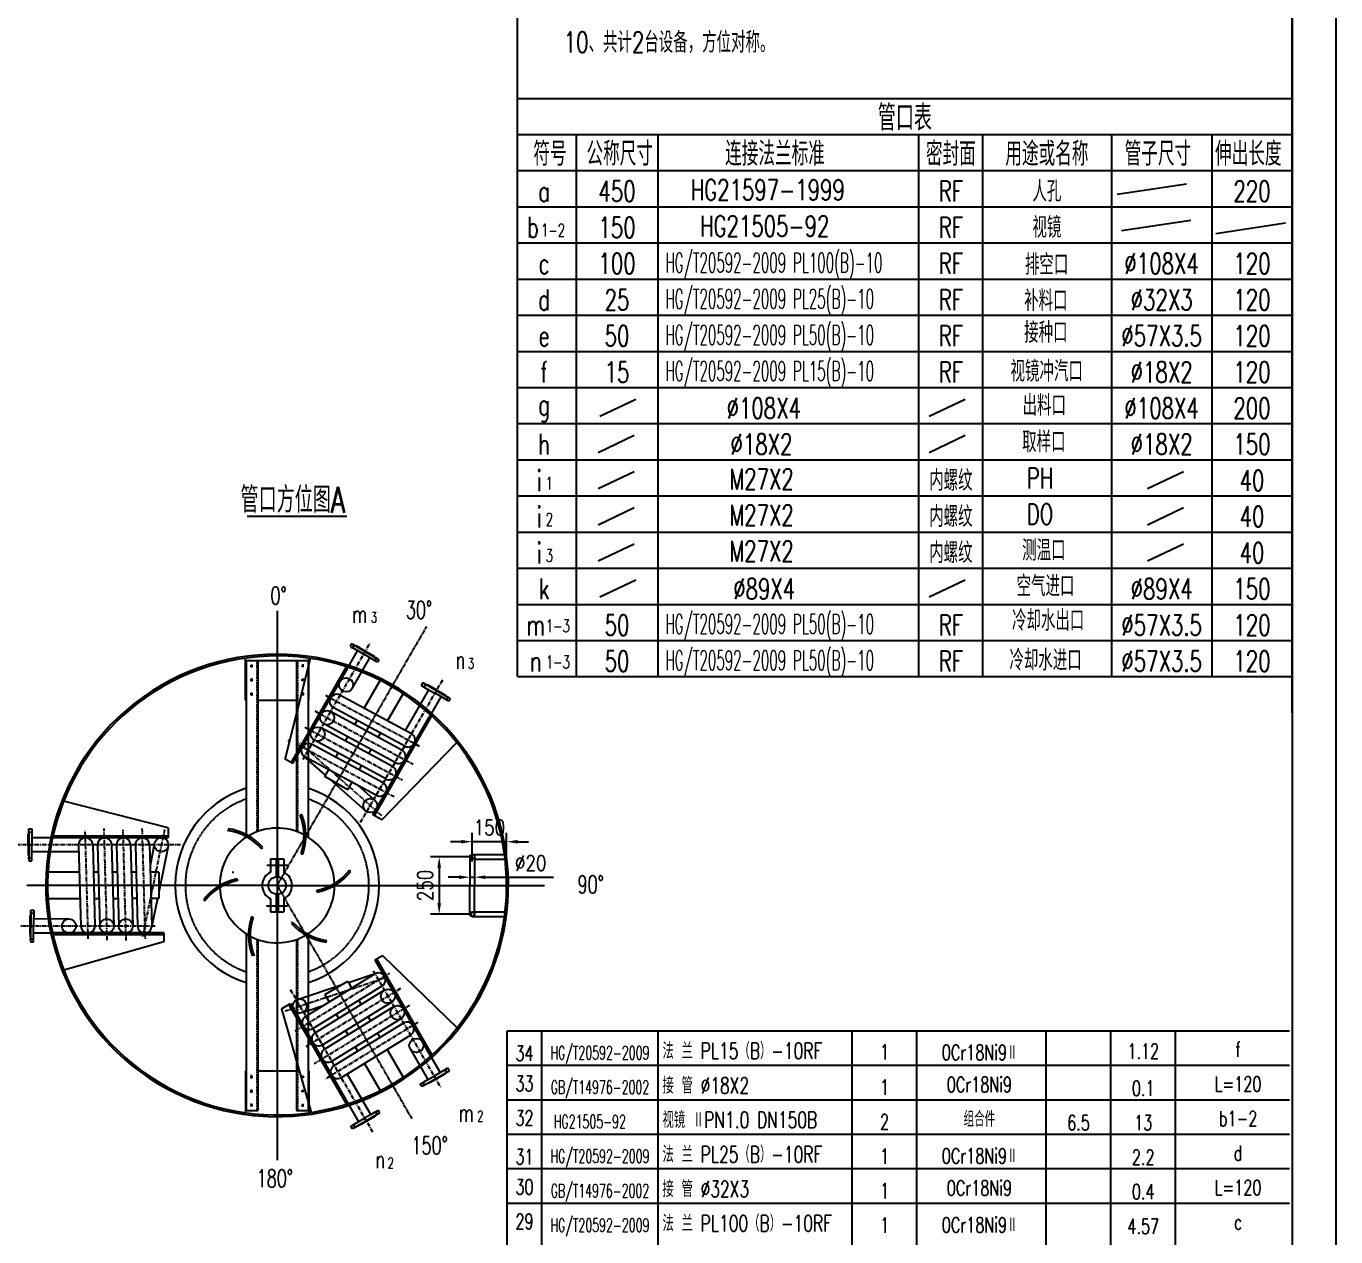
# Model space of a CAD drawing. Header units: millimetres. Extents: x 738 to 12024, y 91 to 16070.
# Drawn here: x 6318 to 12024, y 5442 to 10718 of the extents above; entities that cross this region are included whole.
import ezdxf
from ezdxf.enums import TextEntityAlignment as Align

# ---------------------------------------------------------------- set-up
doc = ezdxf.new("R2010")
doc.units = ezdxf.units.MM
for name, pattern in [('CENTER', [2, 1.25, -0.25, 0.25, -0.25]), ('CENTER3', [0.375, 0.3125, -0.03125, 0, -0.03125]), ('DASHED', [0.75, 0.5, -0.25])]:
    doc.linetypes.add(name, pattern=pattern)
for name, color, linetype in [('1轮廓实线层', 7, 'Continuous'), ('2细线层', 3, 'Continuous'), ('3中心线层', 1, 'CENTER'), ('4', 5, 'Continuous'), ('4虚线层', 6, 'DASHED'), ('6文字层', 3, 'Continuous'), ('7标注层', 4, 'Continuous'), ('_A2阮园', 7, 'Continuous'), ('_ITEM', 4, 'Continuous'), ('B', 7, 'Continuous'), ('C3', 1, 'CENTER3'), ('图框层', 7, 'Continuous')]:
    doc.layers.add(name, color=color, linetype=linetype)
doc.styles.add('HZ', font='ROMANS.SHX', dxfattribs={"width": 0.7, "bigfont": 'hztxt.shx'})
doc.styles.add('PC_TEXTSTYLE', font='romans.shx', dxfattribs={"width": 0.8, "bigfont": 'hztxt.shx'})
doc.dimstyles.new('TH_GBDIM', dxfattribs={"dimscale": 19, "dimtxt": 3.5, "dimasz": 2.5, "dimexe": 2, "dimexo": 0, "dimgap": 1.5, "dimtad": 1, "dimdec": 1, "dimzin": 0, "dimdsep": 46, "dimtxsty": 'PC_TEXTSTYLE', "dimcen": 2.5, "dimadec": 0, "dimazin": 0, "dimtfac": 0.714286, "dimtdec": 4, "dimtmove": 0, "dimatfit": 3, "dimfxl": 1, "dimtolj": 1, "dimtzin": 0, "dimarcsym": 0})

# ---------------------------------------------------------------- blocks, each defined once
blk = doc.blocks.new('*D99')
at = {"layer": '7标注层', "color": 0, "lineweight": -2, "ltscale": 14}
for p, q in [((8261.6, 7077.6), (8261.6, 7201.9)), ((8411.6, 6973.2), (8411.6, 7201.9)), ((8214.1, 7163.9), (8166.6, 7163.9)), ((8411.6, 7163.9), (8261.6, 7163.9)), ((8459.1, 7163.9), (8506.6, 7163.9))]:
    blk.add_line(p, q, dxfattribs=at)
at = {"layer": '7标注层', "color": 0, "ltscale": 14}
for points in [[(8214.1, 7171.8), (8214.1, 7156), (8261.6, 7163.9)], [(8459.1, 7171.8), (8459.1, 7156), (8411.6, 7163.9)]]:
    blk.add_solid(points, dxfattribs=at)
at = {"layer": 'DEFPOINTS', "color": 0, "ltscale": 14}
for p in [(8261.6, 7163.9), (8261.6, 7077.6), (8411.6, 6973.2)]:
    blk.add_point(p, dxfattribs=at)
at = {"layer": '7标注层', "color": 3, "ltscale": 14, "insert": (8336.6, 7225.6), "char_height": 66.5, "attachment_point": 5, "style": 'PC_TEXTSTYLE'}
blk.add_mtext('\\A1;150', dxfattribs=at)
blk = doc.blocks.new('*D100')
at = {"layer": '7标注层', "color": 0, "lineweight": -2, "ltscale": 14}
for p, q in [((8261.6, 7098.2), (8079.7, 7098.2)), ((8117.7, 7050.7), (8117.7, 6895.7)), ((8261.6, 6848.2), (8079.7, 6848.2))]:
    blk.add_line(p, q, dxfattribs=at)
at = {"layer": '7标注层', "color": 0, "ltscale": 14}
for points in [[(8109.8, 7050.7), (8125.6, 7050.7), (8117.7, 7098.2)], [(8109.8, 6895.7), (8125.6, 6895.7), (8117.7, 6848.2)]]:
    blk.add_solid(points, dxfattribs=at)
at = {"layer": 'DEFPOINTS', "color": 0, "ltscale": 14}
for p in [(8261.6, 7098.2), (8117.7, 6848.2), (8261.6, 6848.2)]:
    blk.add_point(p, dxfattribs=at)
at = {"layer": '7标注层', "color": 3, "ltscale": 14, "insert": (8056, 6973.2), "char_height": 66.5, "attachment_point": 5, "rotation": 90, "style": 'PC_TEXTSTYLE'}
blk.add_mtext('\\A1;250', dxfattribs=at)
blk = doc.blocks.new('*D102')
at = {"layer": '7标注层', "color": 0, "lineweight": -2, "ltscale": 14}
for p, q in [((8204.1, 7009.1), (8156.6, 7009.1)), ((8251.6, 7010.7), (8251.6, 6971.1)), ((8251.6, 7009.1), (8271.6, 7009.1)), ((8271.6, 7010.7), (8271.6, 6971.1)), ((8319.1, 7009.1), (8615.7, 7009.1))]:
    blk.add_line(p, q, dxfattribs=at)
at = {"layer": '7标注层', "color": 0, "ltscale": 14}
for points in [[(8204.1, 7017.1), (8204.1, 7001.2), (8251.6, 7009.1)], [(8319.1, 7017.1), (8319.1, 7001.2), (8271.6, 7009.1)]]:
    blk.add_solid(points, dxfattribs=at)
at = {"layer": 'DEFPOINTS', "color": 0, "ltscale": 14}
for p in [(8251.6, 7010.7), (8271.6, 7010.7), (8271.6, 7009.1)]:
    blk.add_point(p, dxfattribs=at)
at = {"layer": '7标注层', "color": 3, "ltscale": 14, "insert": (8516.3, 7070.9), "char_height": 66.5, "attachment_point": 5, "style": 'PC_TEXTSTYLE'}
blk.add_mtext('\\A1;{%%c20}{}{}', dxfattribs=at)

msp = doc.modelspace()

# ---------------------------------------------------------------- linework, layer by layer
for p, q in [((8459.19, 10245.67), (11834.19, 10245.67)), ((8714.14, 10245.67), (8714.14, 7883.17)), ((9070.62, 10245.67), (9070.62, 7883.17)), ((10205.26, 10245.67), (10205.26, 7883.17)), ((10484.19, 10245.67), (10484.19, 7883.17)), ((11046.69, 10245.67), (11046.69, 7883.17)), ((11483.79, 10245.67), (11483.79, 7883.17)), ((8459.19, 10088.17), (11834.19, 10088.17)), ((8459.19, 9930.67), (11834.19, 9930.67)), ((8459.19, 9773.17), (11834.19, 9773.17)), ((8459.19, 9615.67), (11834.19, 9615.67)), ((8459.19, 9458.17), (11834.19, 9458.17)), ((8459.19, 9300.67), (11834.19, 9300.67)), ((8459.19, 9143.17), (11834.19, 9143.17)), ((8459.19, 8985.67), (11834.19, 8985.67)), ((8459.19, 8828.17), (11834.19, 8828.17)), ((8459.19, 8670.67), (11834.19, 8670.67)), ((8459.19, 8513.17), (11834.19, 8513.17)), ((8459.19, 8355.67), (11834.19, 8355.67)), ((8459.19, 8198.17), (11834.19, 8198.17)), ((8459.19, 8040.67), (11834.19, 8040.67)), ((8459.19, 7883.17), (11834.19, 7883.17))]:
    msp.add_line(p, q)
at = {"layer": '1轮廓实线层', "ltscale": 14}
for p, q in [((11071.36, 9985.62), (11373.98, 10030.98)), ((11090.35, 9827.45), (11392.97, 9872.81)), ((11501.92, 9814.8), (11804.54, 9860.16)), ((8817.28, 9017.87), (8973.71, 9092.52)), ((10253.16, 9017.87), (10409.59, 9092.52)), ((8810.25, 8860.37), (8966.68, 8935.02)), ((10253.16, 8860.37), (10409.59, 8935.02)), ((8810.25, 8702.87), (8966.68, 8777.52)), ((11203.53, 8702.87), (11359.96, 8777.52)), ((8810.25, 8545.37), (8966.68, 8620.02)), ((11203.53, 8545.37), (11359.96, 8620.02)), ((7281.61, 8582.46), (7715.45, 8582.46)), ((8810.25, 8387.87), (8966.68, 8462.52)), ((11203.53, 8387.87), (11359.96, 8462.52)), ((8817.28, 8230.37), (8973.71, 8305.02)), ((10253.16, 8230.37), (10409.59, 8305.02)), ((7703.34, 7893.83), (7762.33, 7996.12)), ((7735.66, 8026.9), (7729.05, 8015.61)), ((7729.05, 8015.61), (7734.69, 8012.31)), ((7734.69, 8012.31), (7746.64, 8005.31)), ((7741.3, 8023.59), (7735.66, 8026.9)), ((7837.94, 7966.98), (7741.3, 8023.59)), ((7746.64, 8005.31), (7763.9, 7995.2)), ((7755.57, 8015.23), (7753.25, 8016.59)), ((7756.41, 8017.02), (7755.58, 8015.23)), ((7771.67, 8008.47), (7756.74, 8017.22)), ((7763.9, 7995.2), (7788.79, 7980.62)), ((7766.13, 8011.72), (7821.45, 7979.31)), ((7273.14, 7780.89), (7273.14, 7963.56)), ((7276.98, 7953.96), (7546.21, 7953.96)), ((7276.98, 7953.96), (7276.98, 7194.97)), ((7276.98, 7953.96), (7326.98, 7953.96)), ((7300.06, 7936.52), (7300.06, 7923.65)), ((7326.98, 7953.96), (7326.98, 7208.44)), ((7446, 7523.27), (7557.11, 7962.34)), ((7496.21, 7953.96), (7496.21, 7208.44)), ((7496.21, 7953.96), (7546.21, 7953.96)), ((7523.14, 7938.13), (7523.14, 7924.45)), ((7546.21, 7953.96), (7546.21, 7183.86)), ((7550.06, 7780.89), (7550.06, 7963.56)), ((7738.55, 7831.7), (7815.43, 7965.01)), ((7813.68, 7966.04), (7788.79, 7980.62)), ((7830.93, 7955.93), (7813.68, 7966.04)), ((7821.45, 7979.31), (7836.39, 7970.57)), ((7842.88, 7948.93), (7830.93, 7955.93)), ((7836.72, 7970.78), (7835.59, 7968.36)), ((7837.54, 7967.21), (7849.49, 7960.22)), ((7848.52, 7945.63), (7842.88, 7948.93)), ((7855.13, 7956.91), (7848.52, 7945.63)), ((7849.49, 7960.22), (7855.13, 7956.91)), ((7293.36, 7930.89), (7306.24, 7930.89)), ((7300.06, 7877), (7300.06, 7861.72)), ((7472.66, 7507.9), (7713.91, 7926.28)), ((7479.32, 7504.05), (7719.32, 7920.27)), ((7517.13, 7930.89), (7528.4, 7930.89)), ((7523.14, 7874.59), (7523.14, 7864.13)), ((7293.36, 7869.35), (7305.44, 7869.35)), ((7516.33, 7869.35), (7528.4, 7869.35)), ((7791, 7745.55), (7860.79, 7866.59)), ((7970.36, 7648.54), (8072.64, 7825.91)), ((8045.83, 7856.41), (8039.31, 7845.07)), ((8039.31, 7845.07), (8044.98, 7841.81)), ((8044.98, 7841.81), (8056.99, 7834.91)), ((8051.5, 7853.15), (8045.83, 7856.41)), ((8148.6, 7797.34), (8051.5, 7853.15)), ((8056.99, 7834.91), (8074.33, 7824.94)), ((8065.84, 7844.91), (8063.5, 7846.25)), ((8066.99, 7846.91), (8065.84, 7844.91)), ((8081.99, 7838.28), (8066.99, 7846.91)), ((8074.33, 7824.94), (8099.34, 7810.57)), ((8107, 7823.91), (8081.99, 7838.28)), ((8107, 7823.91), (8132.01, 7809.54)), ((7273.14, 7780.89), (7276.98, 7780.89)), ((7293.36, 7807.81), (7306.24, 7807.81)), ((7300.06, 7814.27), (7300.06, 7798.99)), ((7326.98, 7780.89), (7496.21, 7780.89)), ((7517.94, 7807.81), (7529.2, 7807.81)), ((7523.14, 7813.46), (7523.14, 7801.4)), ((7546.21, 7780.89), (7550.06, 7780.89)), ((7996.7, 7634.29), (7685.35, 7802.7)), ((7892.52, 7690.64), (7960.75, 7808.96)), ((8057.3, 7676.12), (8125.99, 7795.25)), ((8124.35, 7796.2), (8099.34, 7810.57)), ((8141.69, 7786.23), (8124.35, 7796.2)), ((8132.01, 7809.54), (8147.02, 7800.91)), ((8153.69, 7779.33), (8141.69, 7786.23)), ((8147.02, 7800.91), (8145.87, 7798.91)), ((8145.87, 7798.91), (8148.2, 7797.57)), ((8148.2, 7797.57), (8160.21, 7790.67)), ((8159.36, 7776.07), (8153.69, 7779.33)), ((8165.88, 7787.41), (8159.36, 7776.07)), ((8160.21, 7790.67), (8165.88, 7787.41)), ((7955.51, 7562.86), (7644.15, 7731.26)), ((7967.42, 7580.16), (7656.07, 7748.57)), ((7828.66, 7280.86), (8074.4, 7707.04)), ((7835.32, 7277.02), (8085.99, 7711.73)), ((7914.31, 7491.42), (7602.96, 7659.82)), ((7926.23, 7508.73), (7614.88, 7677.13)), ((7749.8, 7674.12), (7760.24, 7692.22)), ((7461.7, 7600.96), (7465.62, 7607.63)), ((7885.04, 7437.29), (7573.69, 7605.7)), ((7708.61, 7602.68), (7719.05, 7620.79)), ((7851.33, 7619.2), (7861.77, 7637.31)), ((7867.04, 7258.73), (8194.47, 7595.7)), ((7622.47, 7453.29), (7526.7, 7538.31)), ((7843.85, 7365.85), (7532.49, 7534.26)), ((7873.12, 7419.98), (7561.77, 7588.39)), ((7667.42, 7531.24), (7677.86, 7549.35)), ((7810.14, 7547.77), (7820.58, 7565.87)), ((7479.32, 7504.05), (7446, 7523.27)), ((7619.54, 7448.21), (7636.67, 7477.91)), ((7768.95, 7476.33), (7779.39, 7494.44)), ((7719.5, 7390.58), (7619.54, 7448.21)), ((7796.86, 7298.47), (7644.22, 7433.99)), ((7719.5, 7390.58), (7738.2, 7423)), ((7832.66, 7348.14), (7764.16, 7408.95)), ((6936.6, 7224.85), (6481.06, 7339.93)), ((7518.94, 7281.99), (7511.48, 7279.93)), ((7867.04, 7258.73), (7828.66, 7280.86)), ((6327.1, 7178.92), (6327.06, 7196.23)), ((6327.06, 7196.23), (6329.37, 7196.23)), ((6329.33, 7219.31), (6342.4, 7219.34)), ((6329.34, 7212.77), (6329.33, 7219.31)), ((6329.37, 7198.93), (6329.34, 7212.77)), ((6329.36, 7199.39), (6329.59, 7087.39)), ((6329.37, 7196.23), (6329.37, 7198.93)), ((6342.4, 7219.34), (6342.41, 7212.8)), ((6342.41, 7212.8), (6342.44, 7198.95)), ((6342.44, 7198.95), (6342.48, 7178.95)), ((6936.6, 7224.85), (6936.62, 7180.55)), ((6327.15, 7150.08), (6327.1, 7178.92)), ((6327.15, 7150.08), (6327.21, 7121.23)), ((6479.99, 7180.93), (6342.48, 7180.85)), ((6342.48, 7178.95), (6342.54, 7150.11)), ((6342.6, 7121.26), (6342.54, 7150.11)), ((6936.62, 7188.24), (6434.81, 7187.96)), ((6936.62, 7180.55), (6444.67, 7180.28)), ((6546.52, 7149.36), (6556.35, 6795.52)), ((6608.03, 7151.07), (6617.87, 6797.23)), ((6628.98, 7149.4), (6638.81, 6795.56)), ((6690.5, 7151.11), (6700.33, 6797.27)), ((6711.44, 7149.45), (6721.28, 6795.61)), ((6772.96, 7151.16), (6782.79, 6797.32)), ((6793.9, 7149.49), (6803.74, 6795.65)), ((6855.42, 7151.2), (6865.25, 6797.36)), ((6876.35, 7150.38), (6857.94, 7060.64)), ((6937.26, 7144.21), (6896.23, 6944.26)), ((7344.11, 7132.57), (7349.09, 7138.56)), ((6327.21, 7121.23), (6327.25, 7103.92)), ((6327.25, 7103.92), (6329.55, 7103.93)), ((6329.55, 7103.93), (6329.56, 7101.23)), ((6329.59, 7087.39), (6329.6, 7080.85)), ((6329.6, 7080.85), (6342.68, 7080.88)), ((6342.64, 7101.26), (6342.6, 7121.26)), ((6547.35, 7119.43), (6342.6, 7119.31)), ((6342.66, 7087.41), (6342.64, 7101.26)), ((6342.68, 7080.88), (6342.66, 7087.41)), ((7382.75, 7088.58), (7407.75, 7088.58)), ((7382.75, 7088.58), (7382.75, 7031.87)), ((7407.75, 7088.58), (7407.75, 7011.46)), ((7415.44, 7088.58), (7415.44, 7011.46)), ((7415.44, 7088.58), (7440.44, 7088.58)), ((7440.44, 7088.58), (7440.44, 7031.87)), ((7515.88, 7111.33), (7523.56, 7110.01)), ((8251.6, 7098.19), (8251.6, 6973.19)), ((8261.6, 7108.19), (8402.44, 7108.19)), ((8271.6, 7098.19), (8271.6, 6973.19)), ((8271.6, 7088.19), (8404.96, 7088.19)), ((6549.81, 7030.97), (6413.23, 7030.89)), ((6632.27, 7031.01), (6611.37, 7031)), ((6714.73, 7031.06), (6693.83, 7031.05)), ((6797.19, 7031.1), (6776.29, 7031.09)), ((6896.18, 7031.16), (6858.76, 7031.14)), ((6896.18, 7031.16), (6896.24, 6915.77)), ((7222.84, 7029.07), (7215.1, 7029.01)), ((7732.69, 7034.63), (7727.18, 7040.06)), ((7239.83, 6994.44), (7237.13, 7001.75)), ((8251.6, 6848.19), (8251.6, 6973.19)), ((8271.6, 6848.19), (8271.6, 6973.19)), ((6553.02, 6915.58), (6413.29, 6915.51)), ((6635.48, 6915.63), (6614.58, 6915.62)), ((6717.94, 6915.67), (6697.04, 6915.66)), ((6800.4, 6915.72), (6779.5, 6915.71)), ((6896.24, 6915.77), (6861.96, 6915.75)), ((6890.38, 6915.77), (6864.64, 6790.32)), ((7090.5, 6911.75), (7096.01, 6906.32)), ((7382.75, 6914.52), (7382.75, 6857.81)), ((7407.75, 6934.93), (7407.75, 6857.81)), ((7415.44, 6934.93), (7415.44, 6857.81)), ((7440.44, 6914.52), (7440.44, 6857.81)), ((7583.36, 6951.95), (7586.06, 6944.64)), ((6337.78, 6845.06), (6337.86, 6858.91)), ((6337.86, 6858.91), (6337.91, 6865.45)), ((6337.91, 6865.45), (6350.98, 6865.37)), ((6350.94, 6858.83), (6350.85, 6844.98)), ((6350.98, 6865.37), (6350.94, 6858.83)), ((7382.75, 6857.81), (7407.75, 6857.81)), ((7415.44, 6857.81), (7440.44, 6857.81)), ((8271.6, 6858.19), (8404.96, 6858.19)), ((6334.94, 6760.96), (6335.34, 6825.08)), ((6335.1, 6842.57), (6337.76, 6842.8)), ((6335.34, 6825.08), (6335.45, 6842.39)), ((6337.78, 6845.53), (6337.08, 6733.53)), ((6350.37, 6767.29), (6350.55, 6796.14)), ((6350.73, 6824.98), (6350.55, 6796.14)), ((6350.85, 6844.98), (6350.73, 6824.98)), ((6504.63, 6827.1), (6350.74, 6827.01)), ((7307.31, 6835.06), (7299.64, 6836.38)), ((7479.08, 6813.82), (7474.1, 6807.83)), ((8261.6, 6838.19), (8402.44, 6838.19)), ((6334.98, 6767.39), (6334.87, 6750.08)), ((6335.21, 6749.9), (6337.18, 6750.08)), ((6337.08, 6733.53), (6337.03, 6726.99)), ((6337.18, 6750.07), (6337.16, 6747.37)), ((6350.11, 6726.91), (6350.15, 6733.45)), ((6350.15, 6733.45), (6350.24, 6747.29)), ((6350.24, 6747.29), (6350.37, 6767.29)), ((6468.43, 6765.54), (6350.35, 6765.47)), ((6918, 6758.72), (6435.05, 6758.46)), ((6918, 6766.42), (6437.54, 6766.15)), ((6918, 6766.42), (6918.02, 6727.95)), ((7276.98, 6762.53), (7276.98, 5992.43)), ((7326.98, 6737.95), (7326.98, 5992.43)), ((7496.21, 6737.95), (7496.21, 5992.43)), ((7546.21, 6751.41), (7546.21, 5992.43)), ((7625.35, 6725.84), (7627.3, 6733.33)), ((6337.03, 6726.99), (6350.11, 6726.91)), ((6918.02, 6727.95), (6482.21, 6604.64)), ((7837.47, 6649.12), (7870.77, 6668.36)), ((7837.47, 6649.12), (8077.93, 6233.16)), ((7844.13, 6652.96), (8085.84, 6234.85)), ((7870.77, 6668.36), (8195.47, 6352.6)), ((7535.53, 6402.53), (7837.04, 6587.96)), ((7721.94, 6550.52), (7843.45, 6590.95)), ((7500.66, 6476.9), (7694.34, 6541.34)), ((7567.76, 6350.11), (7869.28, 6535.54)), ((7576.8, 6331.14), (7878.31, 6516.57)), ((7619.11, 6497.85), (7719, 6555.6)), ((7719, 6555.6), (7736.16, 6525.92)), ((7431.15, 6436.01), (7469.51, 6458.18)), ((7462.85, 6454.33), (7713.99, 6019.89)), ((7469.51, 6458.18), (7715.72, 6032.27)), ((7525.77, 6421.07), (7612.69, 6449.99)), ((7609.03, 6278.72), (7910.55, 6464.15)), ((7619.11, 6497.85), (7637.84, 6465.45)), ((7766.97, 6472.62), (7777.43, 6454.53)), ((7431.15, 6436.01), (7559.26, 5983.95)), ((7618.07, 6259.74), (7919.58, 6445.18)), ((7650.3, 6207.33), (7951.82, 6392.76)), ((7668.65, 6412.15), (7679.11, 6394.06)), ((7808.24, 6401.23), (7818.7, 6383.14)), ((7659.34, 6188.35), (7960.85, 6373.79)), ((7709.92, 6340.76), (7720.38, 6322.67)), ((7691.57, 6135.93), (7993.09, 6321.37)), ((7849.51, 6329.84), (7859.97, 6311.74)), ((7751.19, 6269.37), (7761.65, 6251.28)), ((7890.78, 6258.45), (7960.71, 6137.48)), ((7991.6, 6260.79), (8068.62, 6127.56)), ((8063.01, 6260.22), (8122.11, 6157.99)), ((7273.14, 6165.5), (7276.98, 6165.5)), ((7273.14, 6165.5), (7273.14, 5982.83)), ((7326.98, 6165.5), (7496.21, 6165.5)), ((7546.21, 6165.5), (7550.06, 6165.5)), ((7550.06, 6165.5), (7550.06, 5982.83)), ((7792.46, 6197.98), (7860.81, 6079.74)), ((8059.07, 6107.08), (8156.41, 6162.46)), ((8137.91, 6166.98), (8120.53, 6157.09)), ((8149.95, 6173.83), (8137.91, 6166.98)), ((8155.63, 6177.06), (8149.95, 6173.83)), ((8162.1, 6165.7), (8155.63, 6177.06)), ((8156.41, 6162.46), (8162.1, 6165.7)), ((7293.36, 6138.58), (7306.24, 6138.58)), ((7300.06, 6132.12), (7300.06, 6147.4)), ((7517.94, 6138.58), (7529.2, 6138.58)), ((7523.14, 6132.93), (7523.14, 6144.99)), ((7717.08, 6151.62), (7819.55, 5974.36)), ((8035.29, 6108.59), (8040.97, 6111.82)), ((8041.75, 6097.22), (8035.29, 6108.59)), ((8040.97, 6111.82), (8053, 6118.67)), ((8059.47, 6107.3), (8047.44, 6100.46)), ((8053, 6118.67), (8070.39, 6128.56)), ((8062.97, 6106.24), (8061.44, 6108.42)), ((8077.99, 6115.19), (8062.95, 6106.63)), ((8070.39, 6128.56), (8095.46, 6142.83)), ((8133.72, 6146.9), (8077.99, 6115.19)), ((8120.53, 6157.09), (8095.46, 6142.83)), ((8128.14, 6143.72), (8143.18, 6152.28)), ((8143.17, 6152.66), (8142.03, 6154.28)), ((8142.04, 6154.29), (8144.38, 6155.62)), ((7293.36, 6077.04), (7305.44, 6077.04)), ((7300.06, 6069.39), (7300.06, 6084.67)), ((7516.33, 6077.04), (7528.4, 6077.04)), ((7523.14, 6071.8), (7523.14, 6082.26)), ((7697.5, 6062.54), (7766.32, 5943.48)), ((8047.44, 6100.46), (8041.75, 6097.22)), ((7276.98, 5992.43), (7326.98, 5992.43)), ((7293.36, 6015.5), (7306.24, 6015.5)), ((7300.06, 6009.87), (7300.06, 6022.74)), ((7496.21, 5992.43), (7546.21, 5992.43)), ((7517.13, 6015.5), (7528.4, 6015.5)), ((7523.14, 6008.26), (7523.14, 6021.93)), ((7852.8, 5993.64), (7847.15, 5990.36)), ((7859.36, 5982.33), (7852.8, 5993.64)), ((7738.69, 5927.45), (7750.66, 5934.4)), ((7750.66, 5934.4), (7767.96, 5944.44)), ((7756.82, 5922.86), (7853.71, 5979.05)), ((7767.96, 5944.44), (7792.92, 5958.91)), ((7800.63, 5945.6), (7775.68, 5931.13)), ((7817.87, 5973.38), (7792.92, 5958.91)), ((7800.63, 5945.6), (7825.59, 5960.07)), ((7835.17, 5983.41), (7817.87, 5973.38)), ((7825.59, 5960.07), (7840.56, 5968.75)), ((7847.15, 5990.36), (7835.17, 5983.41)), ((7839.4, 5970.75), (7841.73, 5972.1)), ((7840.56, 5968.75), (7839.4, 5970.75)), ((7853.71, 5979.05), (7859.36, 5982.33)), ((7733.03, 5924.17), (7738.69, 5927.45)), ((7739.59, 5912.86), (7733.03, 5924.17)), ((7745.25, 5916.14), (7739.59, 5912.86)), ((7757.22, 5923.09), (7745.25, 5916.14)), ((7759.55, 5924.44), (7757.22, 5923.09)), ((7760.71, 5922.44), (7759.55, 5924.44)), ((7775.68, 5931.13), (7760.71, 5922.44))]:
    msp.add_line(p, q, dxfattribs=at)
for centre, radius in [((7711.9, 7847.07), 30.77), ((7629.52, 7704.2), 30.77), ((7588.32, 7632.76), 30.77), ((7817.29, 7321.48), 30.77), ((6907.12, 7150.39), 30.77), ((8261.6, 7098.19), 10), ((7411.6, 6973.19), 38.46), ((8261.6, 6848.19), 10), ((6504.65, 6796.33), 30.77), ((6669.57, 6796.42), 30.77), ((6752.03, 6796.46), 30.77), ((7894.43, 6490.36), 30.77), ((7510.38, 6447.71), 30.77), ((7935.7, 6418.97), 30.77), ((8018.24, 6276.19), 30.77)]:
    msp.add_circle(centre, radius, dxfattribs=at)
for centre, radius, start, end in [((7411.6, 6973.19), 1007.69, 161.89361, 120), ((7411.6, 6973.19), 1000, 158.48849, 119.99975), ((7411.6, 6973.19), 1007.69, 120, 162.41814), ((7411.6, 6973.19), 1000, 120, 158.40351), ((7671.08, 7775.43), 30.77, 60.81148, 242.37233), ((7547.13, 7561.32), 30.77, 60.03135, 240.03135), ((7982.06, 7607.23), 30.77, 240.03135, 60.03135), ((7940.87, 7535.79), 30.77, 240.03135, 60.03135), ((7899.68, 7464.36), 30.77, 240.03135, 60.03135), ((7858.48, 7392.92), 30.77, 240.03135, 60.03135), ((7411.6, 6973.19), 444.23, 107.6397, 252.3603), ((7411.6, 6973.19), 444.23, 287.6397, 72.3603), ((7286.6, 7189.7), 242.31, 341.12856, 21.86273), ((7286.6, 7189.7), 250, 341.41236, 21.66443), ((7161.6, 6973.19), 242.31, 41.12856, 81.86273), ((7161.6, 6973.19), 250, 41.41236, 81.66443), ((7411.6, 6973.19), 250, 62.02545, 120), ((7411.6, 6973.19), 250, 2.02545, 60), ((6577.28, 7150.21), 30.77, 0.03135, 180.03135), ((6659.74, 7150.26), 30.77, 0.03135, 180.03135), ((6742.2, 7150.3), 30.77, 0.03135, 180.03135), ((6824.66, 7150.35), 30.77, 0.03135, 180.03135), ((7411.6, 6973.19), 250, 122.02545, 180), ((7411.6, 6973.19), 65.38, 116.17897, 243.82103), ((7411.6, 6973.19), 65.38, 296.17897, 63.82103), ((7536.6, 7189.7), 242.31, 281.12856, 321.86273), ((7536.6, 7189.7), 250, 281.41236, 321.66443), ((7286.6, 6756.69), 250, 101.41236, 141.66443), ((7286.6, 6756.69), 242.31, 101.12856, 141.86273), ((7411.6, 6973.19), 250, 182.02545, 240), ((7411.6, 6973.19), 250, 302.02545, 0), ((6587.1, 6796.79), 30.77, 180.81148, 2.37233), ((6834.5, 6796.51), 30.77, 180.03135, 0.03135), ((7536.6, 6756.69), 250, 161.41236, 201.66443), ((7536.6, 6756.69), 242.31, 161.12856, 201.86273), ((7661.6, 6973.19), 250, 221.41236, 261.66443), ((7661.6, 6973.19), 242.31, 221.12856, 261.86273), ((7411.6, 6973.19), 250, 242.02545, 300), ((7853.16, 6561.75), 30.77, 300.03135, 120.03135), ((7551.65, 6376.32), 30.77, 120.03135, 300.03135), ((7976.62, 6347.36), 30.77, 300.81148, 122.37233), ((7592.92, 6304.93), 30.77, 120.03135, 300.03135), ((7634.19, 6233.53), 30.77, 120.03135, 300.03135), ((7675.46, 6162.14), 30.77, 120.03135, 300.03135)]:
    msp.add_arc(centre, radius, start, end, dxfattribs=at)
at = {"layer": '2细线层', "ltscale": 14}
for p, q in [((12024.19, 16070.31), (12024.19, 91.31)), ((7366.56, 7061.66), (7458.82, 7061.66)), ((7365.28, 6884.73), (7456.25, 6884.73))]:
    msp.add_line(p, q, dxfattribs=at)
at = {"layer": '3中心线层', "ltscale": 14}
for p, q in [((7524.61, 7522.26), (7816.4, 8028.3)), ((7749.22, 8023.41), (7738.72, 8005.49)), ((7845.46, 7967.03), (7834.96, 7949.11)), ((7775.27, 7248.6), (8133.5, 7869.86)), ((8059.42, 7853.03), (8049.07, 7835.03)), ((8108.92, 7827.24), (8097.42, 7807.24)), ((7621.62, 7802.18), (8035.24, 7578.46)), ((8156.12, 7797.45), (8145.77, 7779.45)), ((7575.41, 7733.46), (8004.07, 7501.61)), ((7532.29, 7663.06), (7957.36, 7433.15)), ((7868.12, 7276.36), (7511.1, 7593.31)), ((7921.68, 7358.74), (7497.69, 7588.06)), ((6325.51, 7205.84), (6346.27, 7205.88)), ((6588.66, 6740.58), (6575.6, 7210.65)), ((6671.28, 6734.92), (6657.74, 7222.09)), ((6753.8, 6732.79), (6740.38, 7215.86)), ((6822.67, 7222.16), (6836.06, 6740.32)), ((6920.79, 7216.97), (6824.81, 6749.31)), ((6991.25, 7150.44), (6274.11, 7150.05)), ((6323.31, 7150.07), (6346.38, 7150.11)), ((6325.73, 7094.3), (6346.49, 7094.34)), ((6333.97, 6852.01), (6354.74, 6851.88)), ((6879.59, 6796.53), (6295.45, 6796.21)), ((6333.27, 6740.48), (6354.04, 6740.35)), ((7445.89, 6426.25), (7898.88, 6576.96)), ((7490.45, 6338.68), (7901.04, 6591.2)), ((7830.6, 6600.79), (8122.94, 6095.07)), ((7468.27, 6520.54), (7827.18, 5899.67)), ((7948.69, 6523.73), (7537.05, 6270.57)), ((7988.1, 6451.2), (7572.98, 6195.89)), ((8024.51, 6376.82), (7623.95, 6130.47)), ((8152.3, 6155.7), (8142.03, 6173.75)), ((8055.36, 6100.54), (8045.08, 6118.59)), ((7753.16, 5916.29), (7742.74, 5934.25)), ((7802.56, 5942.27), (7790.99, 5962.23)), ((7849.65, 5972.25), (7839.23, 5990.21))]:
    msp.add_line(p, q, dxfattribs=at)
at = {"layer": '4'}
for p, q in [((8459.19, 7883.17), (8459.19, 15880.31)), ((11834.19, 7725.67), (11834.19, 15880.31)), ((8459.19, 10403.17), (11834.19, 10403.17))]:
    msp.add_line(p, q, dxfattribs=at)
at = {"layer": '4虚线层', "ltscale": 14}
for p, q in [((7323.14, 7953.96), (7323.14, 7207.02)), ((7500.06, 7953.96), (7500.06, 7207.02)), ((7323.14, 6739.37), (7323.14, 5992.43)), ((7500.06, 6739.37), (7500.06, 5992.43))]:
    msp.add_line(p, q, dxfattribs=at)
at = {"layer": '_ITEM', "color": 5}
msp.add_line((8414.19, 1267.82), (8414.19, 6340.33), dxfattribs=at)
at = {"layer": '_ITEM', "color": 3}
for p, q in [((8414.19, 6340.33), (11823.03, 6340.33)), ((8564.48, 1267.82), (8564.48, 6340.33)), ((9071.74, 1267.82), (9071.74, 6340.33)), ((9917.16, 1267.82), (9917.16, 6340.33)), ((10198.96, 1267.82), (10198.96, 6340.33)), ((10762.58, 1267.82), (10762.58, 6340.33)), ((11044.38, 1267.82), (11044.38, 6340.33)), ((11326.19, 1267.82), (11326.19, 6340.33)), ((8414.19, 6190.04), (11823.03, 6190.04)), ((8414.19, 6039.74), (11823.03, 6039.74)), ((8414.19, 5889.44), (11823.03, 5889.44)), ((8414.19, 5739.15), (11823.03, 5739.15)), ((8414.19, 5588.85), (11823.03, 5588.85))]:
    msp.add_line(p, q, dxfattribs=at)
at = {"layer": 'C3', "ltscale": 14}
for p, q in [((7411.6, 8169.53), (7411.6, 5776.86)), ((7411.6, 6973.19), (8063.39, 8102.13)), ((7411.6, 6973.19), (6319.46, 6973.19)), ((7411.6, 6973.19), (7998.76, 5956.39)), ((7411.6, 6973.19), (8577.36, 6973.19))]:
    msp.add_line(p, q, dxfattribs=at)
for start, end in [(109.66612, 250.33388), (289.66612, 70.33388)]:
    msp.add_arc((7411.6, 6973.19), 400, start, end, dxfattribs=at)
at = {"layer": '图框层', "ltscale": 14}
msp.add_line((11834.19, 15880.31), (11834.19, 281.31), dxfattribs=at)

# ---------------------------------------------------------------- texts
at = {"style": 'HZ', "width": 0.7}
for s, height, p in [('管口表', 112.5, (10146.69, 10324.42)), ('符号', 103.5, (8600.42, 10166.92)), ('公称尺寸', 103.5, (8904.24, 10166.92)), ('连接法兰标准', 103.5, (9580.84, 10166.92)), ('密封面', 103.5, (10347.04, 10166.92)), ('用途或名称', 103.5, (10765.44, 10166.92)), ('管子尺寸', 103.5, (11249.19, 10166.92)), ('伸出长度', 103.5, (11642.94, 10166.92)), ('a', 90, (8574.59, 9998.17)), ('b', 90, (8525.67, 9841.79)), ('c', 90, (8574.59, 9683.17)), ('d', 90, (8574.59, 9525.67)), ('e', 90, (8574.59, 9368.17)), ('f', 90, (8574.59, 9210.67)), ('g', 90, (8574.59, 9053.17)), ('h', 90, (8574.59, 8895.67)), ('i', 90, (8553.13, 8738.17)), ('管口方位图A', 112.5, (7479.22, 8660.13)), ('i', 90, (8553.13, 8580.67)), ('i', 90, (8553.13, 8423.17)), ('k', 90, (8574.59, 8265.67)), ('m', 90, (8538.18, 8108.17)), ('n', 90, (8538.18, 7950.67))]:
    msp.add_text(s, height=height, dxfattribs=at).set_placement(p, align=Align.MIDDLE)
at = {"style": 'PC_TEXTSTYLE', "width": 0.667}
for s, height, p in [('1-2', 55.385, (8561.36, 9800.72)), ('1', 55.38, (8581.36, 8698.22)), ('2', 55.38, (8581.36, 8540.72)), ('3', 55.38, (8581.36, 8383.22)), ('1-3', 55.385, (8582.22, 8076.71)), ('1-3', 55.385, (8582.22, 7919.21))]:
    msp.add_text(s, height=height, dxfattribs=at).set_placement(p)
at = {"insert": (8660.32, 10692.45), "char_height": 90, "width": 3001.8462, "attachment_point": 1, "style": 'HZ'}
msp.add_mtext('10、共计2台设备，方位对称。', dxfattribs=at)
at = {"layer": '6文字层', "ltscale": 14, "style": 'PC_TEXTSTYLE', "width": 0.667}
for s, height, p in [('0%%d', 76.923, (7382.57, 8197.84)), ('m', 76.92, (7738.31, 8116.94)), ('3', 46.15, (7819.8, 8118.39)), ('30%%D', 76.923, (7972.31, 8135.74)), ('n', 76.92, (8189.47, 7917.82)), ('3', 46.15, (8242.8, 7917.59)), ('90%%d', 76.923, (8720.34, 6939.38)), ('m', 76.92, (8202.56, 5943.86)), ('2', 46.15, (8284.05, 5945.31)), ('150%%D', 76.923, (7996.61, 5801.81)), ('n', 76.92, (7840.11, 5741.56)), ('2', 46.15, (7893.44, 5741.32)), ('180%%d', 76.923, (7322.04, 5658.24))]:
    msp.add_text(s, height=height, dxfattribs=at).set_placement(p)
at = {"layer": '_A2阮园', "style": 'HZ', "width": 0.7}
for s, p in [('450', (8892.38, 9953.17)), ('RF', (10347.04, 9953.17)), ('人孔', (10765.44, 9953.17)), ('220', (11658.99, 9953.17)), ('150', (8892.38, 9795.67)), ('RF', (10347.04, 9795.67)), ('视镜', (10765.44, 9795.67)), ('100', (8892.38, 9638.17)), ('RF', (10347.04, 9638.17)), ('%%C108X4', (11265.24, 9638.17)), ('120', (11658.99, 9638.17)), ('25', (8892.38, 9480.67)), ('RF', (10347.04, 9480.67)), ('%%C32X3', (11265.24, 9480.67)), ('120', (11658.99, 9480.67)), ('50', (8892.38, 9323.17)), ('RF', (10347.04, 9323.17)), ('%%C57X3.5', (11265.24, 9323.17)), ('120', (11658.99, 9323.17)), ('15', (8892.38, 9165.67)), ('RF', (10347.04, 9165.67)), ('%%C18X2', (11265.24, 9165.67)), ('120', (11658.99, 9165.67)), ('%%C108X4', (9531.74, 9008.17)), ('%%C108X4', (11265.24, 9008.17)), ('200', (11658.99, 9008.17)), ('%%C18X2', (9521.74, 8850.67)), ('%%C18X2', (11265.24, 8850.67)), ('150', (11658.99, 8850.67)), ('40', (11658.99, 8693.17)), ('40', (11658.99, 8535.67)), ('内螺纹', (10347.04, 8378.17)), ('40', (11658.99, 8378.17)), ('%%C89X4', (9533.49, 8220.67)), ('%%C89X4', (11265.24, 8220.67)), ('150', (11658.99, 8220.67)), ('50', (8892.38, 8063.17)), ('RF', (10347.04, 8063.17)), ('%%C57X3.5', (11265.24, 8063.17)), ('120', (11658.99, 8063.17)), ('50', (8892.38, 7905.67)), ('RF', (10347.04, 7905.67)), ('%%C57X3.5', (11265.24, 7905.67)), ('120', (11658.99, 7905.67))]:
    msp.add_text(s, height=90, dxfattribs=at).set_placement(p, align=Align.CENTER)
at = {"layer": '_A2阮园', "style": 'HZ'}
for s, height, width, p in [('HG21597-1999', 90, 0.7, (9212.76, 9959.32)), ('HG21505-92', 90, 0.7, (9253.43, 9801.82)), ('HG/T20592-2009 PL100(B)-10', 85.5, 0.5, (9103.43, 9644.32)), ('排空口', 90, 0.7, (10669.67, 9633.43)), ('HG/T20592-2009 PL25(B)-10', 85.5, 0.5, (9103.43, 9486.82)), ('补料口', 90, 0.7, (10666.18, 9476.6)), ('HG/T20592-2009 PL50(B)-10', 85.5, 0.5, (9103.43, 9329.32)), ('接种口', 90, 0.7, (10666.44, 9337.79)), ('HG/T20592-2009 PL15(B)-10', 85.5, 0.5, (9103.43, 9171.82)), ('视镜冲汽口', 90, 0.7, (10606.95, 9168.84)), ('出料口', 90, 0.7, (10659.49, 9020.21)), ('取样口', 90, 0.7, (10657.56, 8860.96)), ('M27X2', 90, 0.7, (9381.67, 8699.32)), ('PH', 90, 0.7, (10677.56, 8703.46)), ('M27X2', 90, 0.7, (9381.67, 8541.82)), ('DO', 90, 0.7, (10677.56, 8545.96)), ('M27X2', 90, 0.7, (9381.67, 8384.32)), ('测温口', 90, 0.7, (10657.56, 8388.46)), ('空气进口', 90, 0.7, (10633.37, 8232.71)), ('HG/T20592-2009 PL50(B)-10', 85.5, 0.5, (9103.43, 8069.32)), ('冷却水出口', 90, 0.7, (10613.29, 8082.77)), ('HG/T20592-2009 PL50(B)-10', 85.5, 0.5, (9103.43, 7911.82)), ('冷却水进口', 90, 0.7, (10602.13, 7909.85))]:
    msp.add_text(s, height=height, dxfattribs=dict(at, width=width)).set_placement(p)
at = {"layer": '_A2阮园', "color": 1, "style": 'HZ', "width": 0.7}
for p in [(10347.04, 8693.17), (10347.04, 8535.67)]:
    msp.add_text('内螺纹', height=90, dxfattribs=at).set_placement(p, align=Align.CENTER)
at = {"layer": '_ITEM', "style": 'HZ', "width": 0.7}
for s, p in [('34', (8489.34, 6208.82)), ('33', (8489.34, 6077.31)), ('32', (8489.34, 5927.02)), ('31', (8489.34, 5757.93)), ('30', (8489.34, 5626.42)), ('29', (8489.34, 5476.13))]:
    msp.add_text(s, height=65.755, dxfattribs=at).set_placement(p, align=Align.CENTER)
at = {"layer": 'B', "style": 'HZ'}
for s, height, width, p in [('HG/T20592-2009', 58.3953, 0.6, (8818.11, 6215.02)), ('1', 65.75, 0.7, (10058.06, 6214.61)), ('0Cr18Ni9Ⅱ', 65.755, 0.7, (10472.67, 6212.58)), ('1.12', 65.755, 0.7, (11185.28, 6217.93)), ('f', 65.75, 0.7, (11598.57, 6226.42)), ('GB/T14976-2002', 58.3953, 0.6, (8818.11, 6064.72)), ('1', 65.75, 0.7, (10058.06, 6060.49)), ('0Cr18Ni9', 65.755, 0.7, (10471.35, 6072.84)), ('0.1', 65.755, 0.7, (11185.28, 6056.54)), ('L=120', 65.755, 0.7, (11598.57, 6074.84)), ('组合件', 65.755, 0.7, (10471.35, 5922.54)), ('2', 65.75, 0.7, (10058.06, 5910.2)), ('6.5', 65.755, 0.7, (10903.48, 5906.24)), ('13', 65.755, 0.7, (11185.28, 5906.24)), ('b1-2', 65.755, 0.7, (11598.57, 5924.54)), ('HG/T20592-2009', 58.3953, 0.6, (8818.11, 5764.13)), ('1', 65.75, 0.7, (10058.06, 5759.9)), ('0Cr18Ni9Ⅱ', 65.755, 0.7, (10472.67, 5761.69)), ('2.2', 65.755, 0.7, (11185.28, 5755.95)), ('d', 65.75, 0.7, (11598.57, 5774.24)), ('GB/T14976-2002', 58.3953, 0.6, (8818.11, 5613.83)), ('1', 65.75, 0.7, (10058.06, 5609.6)), ('0Cr18Ni9', 65.755, 0.7, (10471.35, 5621.95)), ('0.4', 65.755, 0.7, (11185.28, 5605.65)), ('L=120', 65.755, 0.7, (11598.57, 5623.95)), ('HG/T20592-2009', 58.3953, 0.6, (8818.11, 5463.53)), ('1', 65.75, 0.7, (10058.06, 5459.3)), ('0Cr18Ni9Ⅱ', 65.755, 0.7, (10472.67, 5461.1)), ('4.57', 65.755, 0.7, (11185.28, 5455.35)), ('c', 65.75, 0.7, (11598.57, 5473.65))]:
    msp.add_text(s, height=height, dxfattribs=dict(at, width=width)).set_placement(p, align=Align.CENTER)
for s, height, width, p in [('法 兰 PL15（B）-10RF', 70.4516, 0.7, (9090.52, 6217.13)), ('接 管 %%C18X2', 70.4516, 0.7, (9090.52, 6066.1)), ('视镜 ⅡPN1.0 DN150B', 70.4516, 0.7, (9090.52, 5916.54)), ('HG21505-92', 58.395, 0.6, (8617.3, 5914.9)), ('法 兰 PL25（B）-10RF', 70.4516, 0.7, (9090.52, 5766.24)), ('接 管 %%C32X3', 70.4516, 0.7, (9090.52, 5615.21)), ('法 兰 PL100（B）-10RF', 70.4516, 0.7, (9090.52, 5465.65))]:
    msp.add_text(s, height=height, dxfattribs=dict(at, width=width)).set_placement(p)

# ---------------------------------------------------------------- dimensions: what is measured, and where the dimension line sits
at = {"layer": '7标注层', "ltscale": 14}
dim = msp.add_linear_dim(base=(8261.6, 7163.89), p1=(8411.6, 6973.19), p2=(8261.6, 7077.59), dimstyle='TH_GBDIM', override={"dimdec": 0, "dimclrt": 3}, dxfattribs=at)
dim.commit()
dim.dimension.update_dxf_attribs({"geometry": '*D99', "text_midpoint": (8336.6, 7163.89), "dimtype": 160})
dim = msp.add_linear_dim(base=(8117.73, 6848.19), p1=(8261.6, 7098.19), p2=(8261.6, 6848.19), angle=90, dimstyle='TH_GBDIM', override={"dimdec": 0, "dimclrt": 3}, dxfattribs=at)
dim.commit()
dim.dimension.update_dxf_attribs({"geometry": '*D100', "text_midpoint": (8055.98, 6973.19)})
dim = msp.add_linear_dim(base=(8271.6, 7009.14), p1=(8251.6, 7010.65), p2=(8271.6, 7010.65), text='{%%c<>}{}{}', dimstyle='TH_GBDIM', override={"dimdec": 0, "dimclrt": 3}, dxfattribs=at)
dim.commit()
dim.dimension.update_dxf_attribs({"geometry": '*D102', "text_midpoint": (8516.27, 7009.14), "dimtype": 160})

doc.saveas('drawing.dxf')
